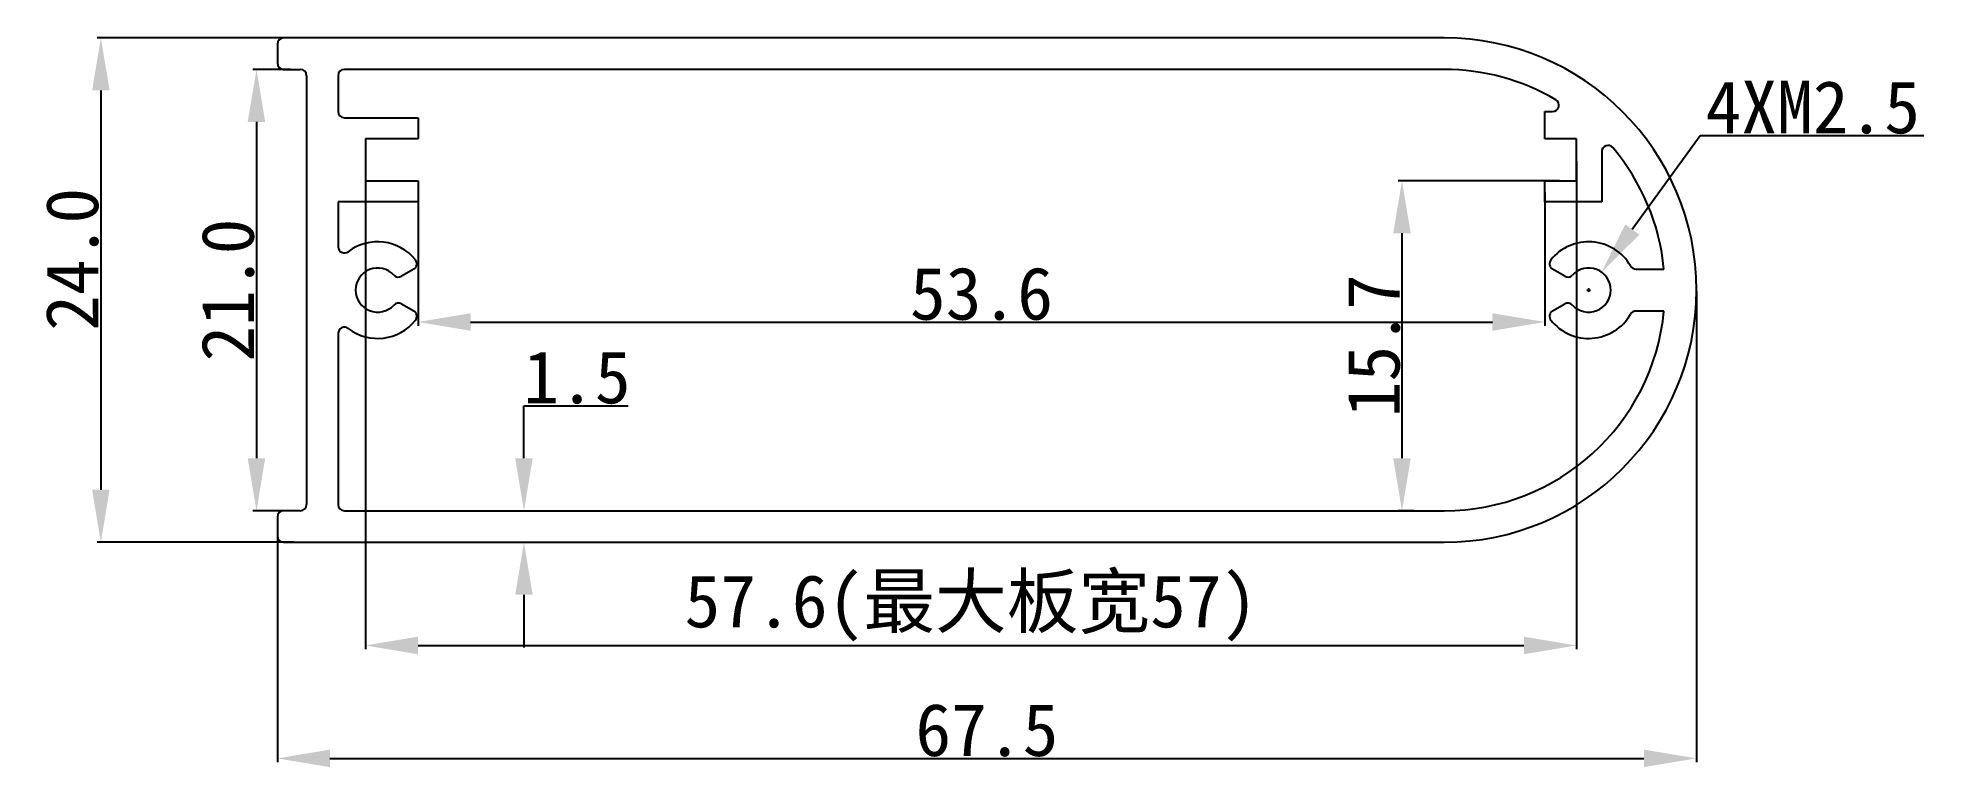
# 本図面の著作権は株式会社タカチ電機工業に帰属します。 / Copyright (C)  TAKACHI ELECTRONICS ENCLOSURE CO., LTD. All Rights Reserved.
# Model space of a CAD drawing. Header units: inches. Extents: x 82 to 172.1, y -23.6 to 11.1.
import ezdxf

# ---------------------------------------------------------------- set-up
doc = ezdxf.new("R2010")
doc.units = ezdxf.units.IN
doc.header["$MEASUREMENT"] = 0
doc.layers.get('Defpoints').update_dxf_attribs({"lineweight": 25})
doc.layers.add('1', color=30, linetype='Continuous')
doc.styles.get("Standard").update_dxf_attribs({"font": 'simhei.ttf'})
doc.dimstyles.get("Standard").update_dxf_attribs({"dimtxt": 2.5, "dimasz": 2.5, "dimexe": 0.18, "dimexo": 0.0625, "dimgap": 0.09, "dimtad": 1, "dimtoh": 1, "dimdec": 1, "dimzin": 0, "dimdsep": 46, "dimtxsty": 'Standard', "dimcen": 0.09, "dimadec": 0, "dimazin": 0, "dimtfac": 1, "dimtdec": 1, "dimtofl": 0, "dimtmove": 0, "dimatfit": 3, "dimfxl": 1, "dimtolj": 1, "dimtzin": 0, "dimarcsym": 0})

# ---------------------------------------------------------------- blocks, each defined once
blk = doc.blocks.new('*D57')
at = {"layer": '1', "color": 0, "lineweight": -2}
for p, q in [((97.592, 5.24), (97.592, -17.987)), ((155.192, 5.24), (155.192, -17.987)), ((100.092, -17.807), (152.692, -17.807))]:
    blk.add_line(p, q, dxfattribs=at)
at = {"layer": '1', "color": 0}
for points in [[(100.092, -17.39), (100.092, -18.224), (97.592, -17.807)], [(152.692, -17.39), (152.692, -18.224), (155.192, -17.807)]]:
    blk.add_solid(points, dxfattribs=at)
at = {"layer": 'Defpoints', "color": 0}
for p in [(97.592, 5.302), (155.192, 5.302), (155.192, -17.807)]:
    blk.add_point(p, dxfattribs=at)
at = {"layer": '1', "color": 0, "insert": (126.392, -16.031), "char_height": 2.5, "attachment_point": 5}
blk.add_mtext('\\A1;57.6(最大板宽57)', dxfattribs=at)
blk = doc.blocks.new('*D58')
at = {"color": 0, "lineweight": -2}
for p, q in [((100.092, 3.74), (100.092, -2.597)), ((153.692, 3.74), (153.692, -2.597)), ((102.592, -2.417), (151.192, -2.417))]:
    blk.add_line(p, q, dxfattribs=at)
at = {"color": 0}
for points in [[(102.592, -2), (102.592, -2.833), (100.092, -2.417)], [(151.192, -2), (151.192, -2.833), (153.692, -2.417)]]:
    blk.add_solid(points, dxfattribs=at)
at = {"layer": 'Defpoints', "color": 0}
for p in [(100.092, 3.802), (153.692, 3.802), (153.692, -2.417)]:
    blk.add_point(p, dxfattribs=at)
at = {"color": 0, "insert": (126.892, -1.077), "char_height": 2.5, "attachment_point": 5}
blk.add_mtext('\\A1;53.6', dxfattribs=at)
blk = doc.blocks.new('*D59')
at = {"color": 0, "lineweight": -2}
for p, q in [((160.9, -0.96), (160.9, -23.36)), ((93.4, -12.21), (93.4, -23.36)), ((95.9, -23.18), (158.4, -23.18))]:
    blk.add_line(p, q, dxfattribs=at)
at = {"color": 0}
for points in [[(95.9, -22.763), (95.9, -23.597), (93.4, -23.18)], [(158.4, -22.763), (158.4, -23.597), (160.9, -23.18)]]:
    blk.add_solid(points, dxfattribs=at)
at = {"layer": 'Defpoints', "color": 0}
for p in [(160.9, -0.898), (93.4, -12.148), (160.9, -23.18)]:
    blk.add_point(p, dxfattribs=at)
at = {"color": 0, "insert": (127.15, -21.84), "char_height": 2.5, "attachment_point": 5}
blk.add_mtext('\\A1;67.5', dxfattribs=at)
blk = doc.blocks.new('*D60')
at = {"color": 0, "lineweight": -2}
for p, q in [((94.207, 11.102), (84.825, 11.102)), ((85.005, 8.602), (85.005, -10.398)), ((94.207, -12.898), (84.825, -12.898))]:
    blk.add_line(p, q, dxfattribs=at)
at = {"color": 0}
for points in [[(84.588, 8.602), (85.422, 8.602), (85.005, 11.102)], [(84.588, -10.398), (85.422, -10.398), (85.005, -12.898)]]:
    blk.add_solid(points, dxfattribs=at)
at = {"layer": 'Defpoints', "color": 0}
for p in [(94.269, 11.102), (85.005, -12.898), (94.269, -12.898)]:
    blk.add_point(p, dxfattribs=at)
at = {"color": 0, "insert": (83.651, 0.565), "char_height": 2.5, "attachment_point": 5, "rotation": 90}
blk.add_mtext('\\A1;24.0', dxfattribs=at)
blk = doc.blocks.new('*D61')
at = {"color": 0, "lineweight": -2}
for p, q in [((94.033, 9.602), (92.227, 9.602)), ((92.407, 7.102), (92.407, -8.898)), ((94.033, -11.398), (92.227, -11.398))]:
    blk.add_line(p, q, dxfattribs=at)
at = {"color": 0}
for points in [[(91.99, 7.102), (92.823, 7.102), (92.407, 9.602)], [(91.99, -8.898), (92.823, -8.898), (92.407, -11.398)]]:
    blk.add_solid(points, dxfattribs=at)
at = {"layer": 'Defpoints', "color": 0}
for p in [(94.096, 9.602), (92.407, -11.398), (94.096, -11.398)]:
    blk.add_point(p, dxfattribs=at)
at = {"color": 0, "insert": (91.053, -0.898), "char_height": 2.5, "attachment_point": 5, "rotation": 90}
blk.add_mtext('\\A1;21.0', dxfattribs=at)
blk = doc.blocks.new('*D62')
at = {"color": 0, "lineweight": -2}
for p, q in [((105.129, -8.898), (105.129, -6.398)), ((105.129, -6.398), (110.093, -6.398)), ((104.357, -11.398), (105.309, -11.398)), ((104.357, -12.898), (105.309, -12.898)), ((105.129, -15.398), (105.129, -17.898))]:
    blk.add_line(p, q, dxfattribs=at)
at = {"color": 0}
for points in [[(104.713, -8.898), (105.546, -8.898), (105.129, -11.398)], [(104.713, -15.398), (105.546, -15.398), (105.129, -12.898)]]:
    blk.add_solid(points, dxfattribs=at)
at = {"layer": 'Defpoints', "color": 0}
for p in [(104.294, -11.398), (105.129, -11.398), (104.294, -12.898)]:
    blk.add_point(p, dxfattribs=at)
at = {"color": 0, "insert": (107.656, -5.058), "char_height": 2.5, "attachment_point": 5}
blk.add_mtext('\\A1;1.5', dxfattribs=at)
blk = doc.blocks.new('*D63')
at = {"color": 0, "lineweight": -2}
for p, q in [((161.069, 6.449), (157.848, 1.982)), ((171.706, 6.449), (161.069, 6.449)), ((155.682, -0.898), (155.862, -0.898)), ((155.772, -0.988), (155.772, -0.808))]:
    blk.add_line(p, q, dxfattribs=at)
at = {"color": 0}
blk.add_solid([(157.51, 2.226), (158.186, 1.738), (156.386, -0.046)], dxfattribs=at)
at = {"layer": 'Defpoints', "color": 0}
for p in [(156.386, -0.046), (155.158, -1.749)]:
    blk.add_point(p, dxfattribs=at)
at = {"color": 0, "insert": (166.433, 7.789), "char_height": 2.5, "attachment_point": 5}
blk.add_mtext('\\A1;{\\f@SimHei|b0|i0|c134|p49;4XM2.5}', dxfattribs=at)
blk = doc.blocks.new('*D64')
at = {"color": 0, "lineweight": -2}
for p, q in [((154.379, 4.302), (146.713, 4.302)), ((146.893, 1.802), (146.893, -8.898)), ((147.469, -11.398), (146.713, -11.398))]:
    blk.add_line(p, q, dxfattribs=at)
at = {"color": 0}
for points in [[(146.476, 1.802), (147.309, 1.802), (146.893, 4.302)], [(146.476, -8.898), (147.309, -8.898), (146.893, -11.398)]]:
    blk.add_solid(points, dxfattribs=at)
at = {"layer": 'Defpoints', "color": 0}
for p in [(154.442, 4.302), (146.893, -11.398), (147.532, -11.398)]:
    blk.add_point(p, dxfattribs=at)
at = {"color": 0, "insert": (145.553, -3.548), "char_height": 2.5, "attachment_point": 5, "rotation": 90}
blk.add_mtext('\\A1;15.7', dxfattribs=at)

msp = doc.modelspace()

# ---------------------------------------------------------------- linework, layer by layer
for p, q in [((148.9, 11.102), (93.7, 11.102)), ((93.4, 10.802), (93.4, 9.902)), ((93.7, 9.602), (94.492, 9.602)), ((94.792, 9.302), (94.792, -11.098)), ((96.292, 9.302), (96.292, 7.602)), ((148.9, 9.602), (96.592, 9.602)), ((96.592, 7.302), (100.092, 7.302)), ((100.092, 7.302), (100.092, 6.302)), ((153.692, 6.302), (153.692, 7.602)), ((153.692, 7.602), (154.058, 7.602)), ((100.092, 6.302), (97.592, 6.302)), ((97.592, 6.302), (97.592, 4.302)), ((155.192, 6.302), (153.692, 6.302)), ((155.192, 4.302), (155.192, 6.302)), ((156.392, 5.685), (156.392, 3.302)), ((97.592, 4.302), (100.092, 4.302)), ((100.092, 4.302), (100.092, 3.302)), ((153.692, 4.302), (155.192, 4.302)), ((153.692, 3.302), (153.692, 4.302)), ((156.392, 4.302), (156.392, 4.302)), ((100.092, 3.302), (96.292, 3.302)), ((96.292, 3.302), (96.292, 1.167)), ((156.392, 3.302), (153.692, 3.302)), ((99.885, 0.091), (99.312, -0.24)), ((154.632, -0.24), (154.059, 0.091)), ((158.024, 0.102), (159.352, 0.102)), ((99.312, -1.556), (99.885, -1.886)), ((154.059, -1.886), (154.632, -1.556)), ((159.352, -1.898), (158.024, -1.898)), ((96.292, -2.962), (96.292, -11.098)), ((93.4, -11.698), (93.4, -12.598)), ((94.492, -11.398), (93.7, -11.398)), ((96.592, -11.398), (148.9, -11.398)), ((93.7, -12.898), (148.9, -12.898))]:
    msp.add_line(p, q)
for centre, radius, start, end in [((93.7, 10.802), 0.3, 90, 180), ((148.9, -0.898), 12, 270, 90), ((93.7, 9.902), 0.3, 180, 270), ((94.492, 9.302), 0.3, 0, 90), ((96.592, 9.302), 0.3, 90, 180), ((148.9, -0.898), 10.5, 59.62621, 90), ((154.058, 7.902), 0.3, 270, 59.62621), ((96.592, 7.602), 0.3, 180, 270), ((156.692, 5.685), 0.3, 40.19248, 180), ((148.9, -0.898), 10.5, 5.46502, 40.19248), ((96.592, 1.167), 0.3, 180, 307.43557), ((98.172, -0.898), 2.3, 38.62693, 127.43557), ((155.772, -0.898), 2.3, 30, 141.37307), ((98.172, -0.898), 1.05, 42.83959, 317.16041), ((99.735, 0.351), 0.3, 300, 38.62693), ((154.209, 0.351), 0.3, 141.37307, 240), ((155.772, -0.898), 1.05, 222.83959, 137.16041), ((158.024, 0.402), 0.3, 210, 270), ((99.162, 0.02), 0.3, 222.83959, 300), ((154.782, 0.02), 0.3, 240, 317.16041), ((99.162, -1.816), 0.3, 60, 137.16041), ((154.782, -1.816), 0.3, 42.83959, 120), ((96.592, -2.962), 0.3, 52.56443, 180), ((98.172, -0.898), 2.3, 232.56443, 321.37307), ((99.735, -2.146), 0.3, 321.37307, 60), ((148.9, -0.898), 10.5, 270, 354.53498), ((154.209, -2.146), 0.3, 120, 218.62693), ((155.772, -0.898), 2.3, 218.62693, 330), ((158.024, -2.198), 0.3, 90, 150), ((93.7, -11.698), 0.3, 90, 180), ((94.492, -11.098), 0.3, 270, 0), ((96.592, -11.098), 0.3, 180, 270), ((93.7, -12.598), 0.3, 180, 270)]:
    msp.add_arc(centre, radius, start, end)

# ---------------------------------------------------------------- dimensions: what is measured, and where the dimension line sits
for base, p1, p2, picture, middle in [((85.005, -12.898), (94.269, 11.102), (94.269, -12.898), '*D60', (85.005, 0.565)), ((92.407, -11.398), (94.096, 9.602), (94.096, -11.398), '*D61', (92.407, -0.898)), ((105.129, -11.398), (104.294, -12.898), (104.294, -11.398), '*D62', (107.656, -6.398))]:
    dim = msp.add_linear_dim(base=base, p1=p1, p2=p2, angle=90, dimstyle='Standard')
    dim.commit()
    dim.dimension.update_dxf_attribs({"geometry": picture, "text_midpoint": middle, "dimtype": 160})
dim = msp.add_diameter_dim_2p(p1=(155.158, -1.749), p2=(156.386, -0.046), text='{\\f@SimHei|b0|i0|c134|p49;4XM2.5}', dimstyle='Standard')
dim.commit()
dim.dimension.update_dxf_attribs({"geometry": '*D63', "text_midpoint": (166.433, 6.449), "dimtype": 163})
dim = msp.add_linear_dim(base=(153.692, -2.417), p1=(100.092, 3.802), p2=(153.692, 3.802), dimstyle='Standard')
dim.commit()
dim.dimension.update_dxf_attribs({"geometry": '*D58', "text_midpoint": (126.892, -2.417), "dimtype": 160})
dim = msp.add_linear_dim(base=(146.893, -11.398), p1=(154.442, 4.302), p2=(147.532, -11.398), angle=90, dimstyle='Standard')
dim.commit()
dim.dimension.update_dxf_attribs({"geometry": '*D64', "text_midpoint": (145.553, -3.548)})
dim = msp.add_linear_dim(base=(160.9, -23.18), p1=(93.4, -12.148), p2=(160.9, -0.898), dimstyle='Standard')
dim.commit()
dim.dimension.update_dxf_attribs({"geometry": '*D59', "text_midpoint": (127.15, -21.84)})
at = {"layer": '1'}
dim = msp.add_linear_dim(base=(155.192, -17.807), p1=(97.592, 5.302), p2=(155.192, 5.302), text='<>(最大板宽57)', dimstyle='Standard', dxfattribs=at)
dim.commit()
dim.dimension.update_dxf_attribs({"geometry": '*D57', "text_midpoint": (126.392, -16.031)})

doc.saveas('drawing.dxf')
